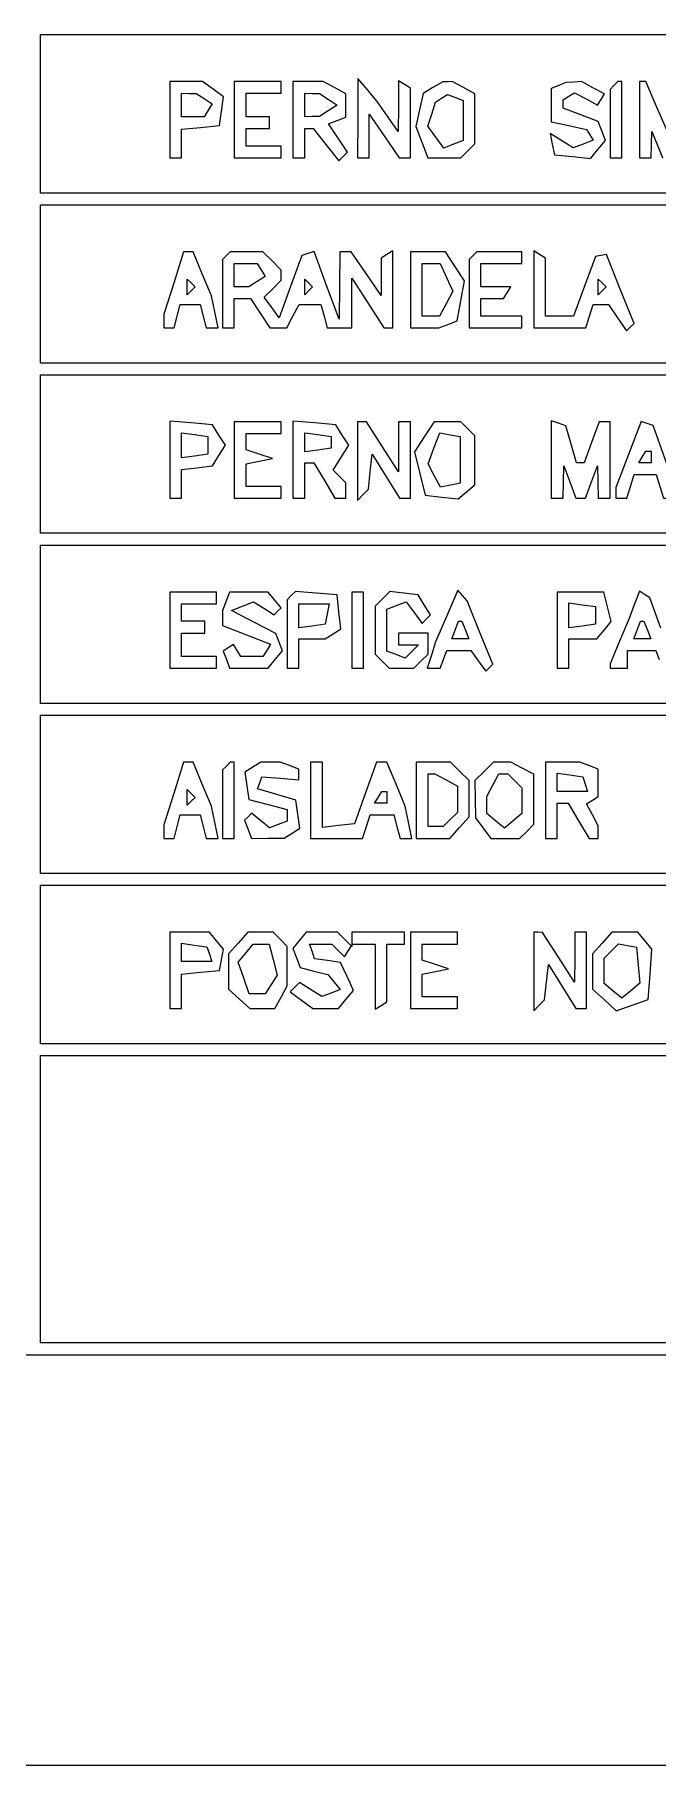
# Paper-space layout 'AN-01-DGE-004' of a CAD drawing. Header units: metres, sheet in millimetres. Extents: x 12 to 193, y 4 to 291.
# Drawn here: x 60.75 to 73.77, y 42.31 to 78.53 of the extents above; entities that cross this region are included whole.
import ezdxf

# ---------------------------------------------------------------- set-up
doc = ezdxf.new("R2010")
doc.units = ezdxf.units.M
doc.layers.add('DGE_CONTORNOS', color=7, linetype='Continuous', lineweight=0)
doc.layers.add('DGE_DATOS', color=7, linetype='Continuous', lineweight=0)

# ---------------------------------------------------------------- blocks, each defined once
blk = doc.blocks.new('LP_REF_DGE_MT_004')
at = {"layer": 'DGE_CONTORNOS'}
for points in [[(180.58, 76.872), (180.58, 75.215), (120.727, 75.215), (60.874, 75.215), (60.874, 76.872), (60.874, 78.53), (120.727, 78.53), (180.58, 78.53)], [(63.575, 76.75), (63.575, 75.952), (63.698, 75.952), (63.82, 75.952), (63.82, 76.251), (63.82, 76.55), (64.219, 76.588), (64.618, 76.627), (64.661, 76.927), (64.703, 77.227), (64.484, 77.387), (64.264, 77.548), (63.92, 77.548), (63.575, 77.548)], [(64.925, 76.75), (64.925, 75.952), (65.416, 75.952), (65.907, 75.952), (65.907, 76.074), (65.907, 76.197), (65.539, 76.197), (65.171, 76.197), (65.171, 76.381), (65.171, 76.566), (65.416, 76.566), (65.662, 76.566), (65.662, 76.688), (65.662, 76.811), (65.416, 76.811), (65.171, 76.811), (65.171, 77.057), (65.171, 77.302), (65.539, 77.302), (65.907, 77.302), (65.907, 77.425), (65.907, 77.548), (65.416, 77.548), (64.925, 77.548)], [(66.153, 76.75), (66.153, 75.952), (66.276, 75.952), (66.399, 75.952), (66.399, 76.259), (66.399, 76.566), (66.486, 76.566), (66.574, 76.566), (66.843, 76.228), (67.113, 75.89), (67.202, 75.979), (67.291, 76.067), (67.095, 76.366), (66.899, 76.666), (67.078, 76.734), (67.258, 76.803), (67.258, 77.048), (67.258, 77.294), (67.021, 77.421), (66.783, 77.548), (66.468, 77.548), (66.153, 77.548)], [(67.508, 76.78), (67.504, 75.952), (67.626, 75.952), (67.749, 75.952), (67.749, 76.41), (67.749, 76.868), (68.06, 76.41), (68.372, 75.952), (68.49, 75.952), (68.609, 75.952), (68.609, 76.681), (68.609, 77.41), (68.486, 77.486), (68.363, 77.562), (68.357, 77.033), (68.35, 76.504), (68.142, 76.804), (67.933, 77.105), (67.723, 77.357), (67.512, 77.609)], [(69.079, 77.42), (68.873, 77.301), (68.797, 76.954), (68.721, 76.608), (68.846, 76.28), (68.971, 75.952), (69.318, 75.952), (69.664, 75.952), (69.812, 76.099), (69.959, 76.246), (69.959, 76.77), (69.959, 77.294), (69.722, 77.421), (69.484, 77.548), (69.384, 77.544), (69.284, 77.54)], [(71.709, 77.466), (71.555, 77.405), (71.555, 77.056), (71.555, 76.708), (71.922, 76.627), (72.289, 76.547), (72.36, 76.432), (72.43, 76.318), (72.222, 76.238), (72.014, 76.158), (71.774, 76.308), (71.534, 76.458), (71.576, 76.236), (71.619, 76.013), (71.996, 75.976), (72.374, 75.939), (72.531, 76.128), (72.688, 76.317), (72.612, 76.513), (72.537, 76.71), (72.169, 76.849), (71.801, 76.988), (71.801, 77.076), (71.801, 77.165), (71.921, 77.239), (72.041, 77.314), (72.282, 77.185), (72.522, 77.056), (72.595, 77.173), (72.667, 77.29), (72.426, 77.419), (72.185, 77.548), (72.024, 77.538), (71.862, 77.528)], [(72.865, 77.466), (72.783, 77.384), (72.783, 76.668), (72.783, 75.952), (72.906, 75.952), (73.028, 75.952), (73.028, 76.75), (73.028, 77.548), (72.988, 77.548), (72.947, 77.548)], [(64.296, 77.191), (64.466, 77.084), (64.381, 76.948), (64.297, 76.811), (64.059, 76.811), (63.82, 76.811), (63.82, 77.057), (63.82, 77.302), (63.974, 77.3), (64.127, 77.298)], [(66.89, 77.178), (67.074, 77.057), (66.89, 76.936), (66.706, 76.815), (66.552, 76.813), (66.399, 76.811), (66.399, 77.057), (66.399, 77.302), (66.552, 77.3), (66.706, 77.298)], [(69.714, 76.733), (69.714, 76.312), (69.512, 76.235), (69.31, 76.157), (69.143, 76.386), (68.976, 76.614), (69.054, 76.866), (69.133, 77.118), (69.259, 77.199), (69.384, 77.279), (69.549, 77.216), (69.714, 77.153)], [(180.58, 73.312), (180.58, 71.655), (120.727, 71.655), (60.874, 71.655), (60.874, 73.312), (60.874, 74.97), (120.727, 74.97), (180.58, 74.97)], [(63.659, 73.332), (63.452, 72.677), (63.452, 72.534), (63.452, 72.391), (63.56, 72.391), (63.669, 72.391), (63.733, 72.637), (63.797, 72.882), (64.004, 72.882), (64.212, 72.882), (64.276, 72.637), (64.34, 72.391), (64.464, 72.391), (64.588, 72.391), (64.519, 72.729), (64.45, 73.067), (64.256, 73.527), (64.063, 73.987), (63.964, 73.987), (63.865, 73.987)], [(64.762, 73.905), (64.68, 73.824), (64.68, 73.107), (64.68, 72.391), (64.803, 72.391), (64.925, 72.391), (64.925, 72.698), (64.925, 73.005), (65.095, 73.005), (65.265, 73.005), (65.466, 72.698), (65.668, 72.391), (65.845, 72.391), (66.022, 72.391), (66.153, 72.637), (66.284, 72.882), (66.511, 72.882), (66.738, 72.882), (66.802, 72.637), (66.867, 72.391), (67.124, 72.391), (67.381, 72.391), (67.383, 72.913), (67.385, 73.435), (67.72, 72.914), (68.056, 72.393), (68.148, 72.392), (68.24, 72.391), (68.24, 73.197), (68.24, 74.002), (68.117, 73.926), (67.995, 73.85), (67.995, 73.46), (67.995, 73.071), (67.683, 73.529), (67.372, 73.987), (67.254, 73.987), (67.135, 73.987), (67.127, 73.281), (67.119, 72.575), (66.857, 73.283), (66.595, 73.991), (66.466, 73.949), (66.337, 73.907), (66.101, 73.256), (65.866, 72.606), (65.709, 72.82), (65.552, 73.035), (65.73, 73.213), (65.907, 73.391), (65.907, 73.496), (65.907, 73.601), (65.715, 73.794), (65.522, 73.987), (65.183, 73.987), (64.843, 73.987)], [(68.609, 73.189), (68.609, 72.391), (68.905, 72.391), (69.202, 72.391), (69.393, 72.465), (69.584, 72.538), (69.663, 72.956), (69.741, 73.375), (69.54, 73.681), (69.34, 73.987), (68.974, 73.987), (68.609, 73.987)], [(69.918, 73.905), (69.836, 73.824), (69.836, 73.107), (69.836, 72.391), (70.389, 72.391), (70.941, 72.391), (70.941, 72.514), (70.941, 72.637), (70.512, 72.637), (70.082, 72.637), (70.082, 72.821), (70.082, 73.005), (70.32, 73.005), (70.558, 73.005), (70.634, 73.128), (70.71, 73.251), (70.396, 73.251), (70.082, 73.251), (70.082, 73.496), (70.082, 73.742), (70.512, 73.742), (70.941, 73.742), (70.941, 73.865), (70.941, 73.987), (70.471, 73.987), (70, 73.987)], [(71.187, 73.197), (71.187, 72.391), (71.731, 72.391), (72.275, 72.391), (72.353, 72.637), (72.431, 72.882), (72.592, 72.882), (72.753, 72.882), (72.939, 72.606), (73.124, 72.33), (73.205, 72.407), (73.286, 72.485), (72.996, 73.205), (72.706, 73.926), (72.591, 73.908), (72.476, 73.89), (72.246, 73.263), (72.016, 72.637), (71.724, 72.637), (71.432, 72.637), (71.432, 73.243), (71.432, 73.85), (71.31, 73.926), (71.187, 74.002)], [(65.486, 73.605), (65.571, 73.469), (65.401, 73.362), (65.232, 73.254), (65.079, 73.253), (64.925, 73.251), (64.925, 73.496), (64.925, 73.742), (65.164, 73.742), (65.402, 73.742)], [(69.36, 73.45), (69.493, 73.159), (69.354, 72.898), (69.214, 72.637), (69.034, 72.637), (68.854, 72.637), (68.854, 73.189), (68.854, 73.742), (69.041, 73.742), (69.228, 73.742)], [(64.025, 73.169), (63.943, 73.087), (63.943, 73.251), (63.943, 73.414), (64.025, 73.333), (64.107, 73.251)], [(66.48, 73.169), (66.399, 73.087), (66.399, 73.251), (66.399, 73.414), (66.48, 73.333), (66.562, 73.251)], [(72.619, 73.169), (72.537, 73.087), (72.537, 73.251), (72.537, 73.414), (72.619, 73.333), (72.701, 73.251)], [(180.58, 69.752), (180.58, 68.094), (120.727, 68.094), (60.874, 68.094), (60.874, 69.752), (60.874, 71.409), (120.727, 71.409), (180.58, 71.409)], [(63.575, 69.636), (63.575, 68.831), (63.698, 68.831), (63.82, 68.831), (63.82, 69.13), (63.82, 69.428), (64.146, 69.467), (64.471, 69.506), (64.605, 69.721), (64.74, 69.936), (64.605, 70.151), (64.471, 70.366), (64.023, 70.404), (63.575, 70.442)], [(64.925, 69.629), (64.925, 68.831), (65.416, 68.831), (65.907, 68.831), (65.907, 68.954), (65.907, 69.076), (65.539, 69.076), (65.171, 69.076), (65.171, 69.313), (65.171, 69.55), (65.447, 69.605), (65.723, 69.659), (65.447, 69.75), (65.171, 69.842), (65.171, 70.012), (65.171, 70.181), (65.539, 70.181), (65.907, 70.181), (65.907, 70.304), (65.907, 70.427), (65.416, 70.427), (64.925, 70.427)], [(66.153, 69.636), (66.153, 68.831), (66.276, 68.831), (66.399, 68.831), (66.399, 69.199), (66.399, 69.567), (66.495, 69.567), (66.591, 69.567), (66.809, 69.199), (67.026, 68.831), (67.142, 68.831), (67.258, 68.831), (67.258, 68.99), (67.258, 69.15), (67.125, 69.283), (66.992, 69.416), (67.155, 69.676), (67.318, 69.937), (67.183, 70.151), (67.049, 70.366), (66.601, 70.404), (66.153, 70.442)], [(67.504, 69.604), (67.504, 68.782), (67.617, 68.898), (67.73, 69.015), (67.77, 69.383), (67.811, 69.752), (68.097, 69.291), (68.383, 68.831), (68.496, 68.831), (68.609, 68.831), (68.609, 69.629), (68.609, 70.427), (68.486, 70.427), (68.363, 70.427), (68.361, 69.905), (68.359, 69.383), (68.023, 69.904), (67.688, 70.425), (67.596, 70.426), (67.504, 70.427)], [(68.899, 70.112), (68.692, 69.796), (68.804, 69.344), (68.916, 68.892), (69.261, 68.853), (69.606, 68.813), (69.782, 68.96), (69.959, 69.106), (69.959, 69.619), (69.959, 70.132), (69.812, 70.28), (69.664, 70.427), (69.385, 70.427), (69.105, 70.427)], [(71.555, 69.639), (71.555, 68.831), (71.678, 68.831), (71.801, 68.831), (71.81, 69.168), (71.82, 69.506), (71.943, 69.168), (72.067, 68.831), (72.169, 68.831), (72.271, 68.831), (72.395, 69.168), (72.518, 69.506), (72.528, 69.168), (72.537, 68.831), (72.66, 68.831), (72.783, 68.831), (72.783, 69.629), (72.783, 70.427), (72.668, 70.427), (72.553, 70.427), (72.398, 69.997), (72.243, 69.567), (72.162, 69.567), (72.082, 69.567), (71.97, 69.957), (71.858, 70.346), (71.707, 70.397), (71.555, 70.447)], [(73.17, 69.745), (72.906, 69.055), (72.906, 68.943), (72.906, 68.831), (73.02, 68.831), (73.135, 68.831), (73.213, 69.076), (73.291, 69.322), (73.52, 69.322), (73.749, 69.322), (73.827, 69.076), (73.904, 68.831), (74.019, 68.831), (74.133, 68.831), (74.124, 68.984), (74.114, 69.138), (73.901, 69.744), (73.688, 70.35), (73.561, 70.393), (73.434, 70.435)], [(64.373, 69.936), (64.373, 69.752), (64.097, 69.712), (63.82, 69.673), (63.82, 69.936), (63.82, 70.198), (64.097, 70.159), (64.373, 70.12)], [(66.951, 69.997), (66.951, 69.874), (66.675, 69.835), (66.399, 69.796), (66.399, 69.997), (66.399, 70.198), (66.675, 70.159), (66.951, 70.12)], [(69.652, 69.629), (69.652, 69.141), (69.446, 69.101), (69.239, 69.062), (69.108, 69.307), (68.977, 69.551), (69.1, 69.875), (69.223, 70.199), (69.438, 70.158), (69.652, 70.117)], [(73.642, 69.69), (73.642, 69.567), (73.512, 69.567), (73.382, 69.567), (73.458, 69.69), (73.534, 69.813), (73.588, 69.813), (73.642, 69.813)], [(180.58, 66.191), (180.58, 64.534), (120.727, 64.534), (60.874, 64.534), (60.874, 66.191), (60.874, 67.849), (120.727, 67.849), (180.58, 67.849)], [(63.575, 66.068), (63.575, 65.27), (64.066, 65.27), (64.557, 65.27), (64.557, 65.393), (64.557, 65.516), (64.189, 65.516), (63.82, 65.516), (63.82, 65.762), (63.82, 66.007), (64.066, 66.007), (64.311, 66.007), (64.311, 66.13), (64.311, 66.253), (64.066, 66.253), (63.82, 66.253), (63.82, 66.437), (63.82, 66.621), (64.189, 66.621), (64.557, 66.621), (64.557, 66.744), (64.557, 66.866), (64.066, 66.866), (63.575, 66.866)], [(64.754, 66.672), (64.68, 66.478), (64.68, 66.323), (64.68, 66.167), (65.182, 65.97), (65.683, 65.773), (65.604, 65.644), (65.525, 65.516), (65.294, 65.516), (65.063, 65.516), (64.985, 65.641), (64.908, 65.766), (64.799, 65.698), (64.69, 65.631), (64.76, 65.451), (64.829, 65.27), (65.23, 65.27), (65.632, 65.27), (65.783, 65.453), (65.935, 65.636), (65.866, 65.815), (65.797, 65.995), (65.331, 66.237), (64.864, 66.478), (65.095, 66.569), (65.326, 66.66), (65.542, 66.525), (65.758, 66.39), (65.832, 66.463), (65.905, 66.537), (65.769, 66.702), (65.632, 66.866), (65.23, 66.866), (64.829, 66.866)], [(66.118, 66.79), (66.03, 66.703), (66.03, 65.987), (66.03, 65.27), (66.153, 65.27), (66.276, 65.27), (66.276, 65.577), (66.276, 65.884), (66.552, 65.886), (66.828, 65.888), (66.992, 65.992), (67.155, 66.095), (67.114, 66.45), (67.074, 66.805), (66.64, 66.842), (66.206, 66.878)], [(67.381, 66.068), (67.381, 65.27), (67.504, 65.27), (67.626, 65.27), (67.626, 66.068), (67.626, 66.866), (67.504, 66.866), (67.381, 66.866)], [(68.025, 66.724), (67.872, 66.572), (67.872, 66.068), (67.872, 65.565), (68.019, 65.418), (68.167, 65.27), (68.424, 65.27), (68.682, 65.27), (68.83, 65.418), (68.977, 65.565), (68.977, 65.786), (68.977, 66.007), (68.67, 66.007), (68.363, 66.007), (68.363, 65.884), (68.363, 65.762), (68.572, 65.762), (68.78, 65.762), (68.641, 65.622), (68.502, 65.483), (68.31, 65.557), (68.117, 65.631), (68.117, 66.068), (68.117, 66.506), (68.319, 66.583), (68.521, 66.661), (68.686, 66.435), (68.852, 66.209), (68.941, 66.298), (69.03, 66.387), (68.899, 66.596), (68.768, 66.805), (68.473, 66.841), (68.177, 66.877)], [(69.367, 66.365), (69.135, 65.823), (69.048, 65.547), (68.96, 65.27), (69.095, 65.27), (69.23, 65.27), (69.301, 65.455), (69.371, 65.639), (69.621, 65.639), (69.871, 65.639), (70.028, 65.424), (70.185, 65.209), (70.257, 65.282), (70.33, 65.355), (70.062, 66.019), (69.795, 66.682), (69.697, 66.795), (69.599, 66.907)], [(71.678, 66.068), (71.678, 65.27), (71.801, 65.27), (71.924, 65.27), (71.924, 65.577), (71.924, 65.884), (72.215, 65.884), (72.507, 65.884), (72.659, 66.067), (72.81, 66.249), (72.733, 66.558), (72.655, 66.866), (72.167, 66.866), (71.678, 66.866)], [(66.867, 66.406), (66.826, 66.191), (66.551, 66.152), (66.276, 66.113), (66.276, 66.367), (66.276, 66.621), (66.592, 66.621), (66.908, 66.621)], [(72.476, 66.375), (72.476, 66.191), (72.2, 66.152), (71.924, 66.113), (71.924, 66.375), (71.924, 66.638), (72.2, 66.599), (72.476, 66.56)], [(69.758, 66.068), (69.829, 65.884), (69.652, 65.884), (69.476, 65.884), (69.546, 66.068), (69.617, 66.253), (69.652, 66.253), (69.687, 66.253)], [(73.564, 66.068), (73.635, 65.884), (73.458, 65.884), (73.282, 65.884), (73.352, 66.068), (73.423, 66.253), (73.458, 66.253), (73.493, 66.253)], [(180.58, 62.631), (180.58, 60.973), (120.727, 60.973), (60.874, 60.973), (60.874, 62.631), (60.874, 64.288), (120.727, 64.288), (180.58, 64.288)], [(63.659, 62.651), (63.452, 61.995), (63.452, 61.853), (63.452, 61.71), (63.56, 61.71), (63.669, 61.71), (63.733, 61.956), (63.797, 62.201), (64.004, 62.201), (64.212, 62.201), (64.276, 61.956), (64.34, 61.71), (64.464, 61.71), (64.588, 61.71), (64.519, 62.048), (64.45, 62.385), (64.256, 62.846), (64.063, 63.306), (63.964, 63.306), (63.865, 63.306)], [(64.762, 63.224), (64.68, 63.142), (64.68, 62.426), (64.68, 61.71), (64.803, 61.71), (64.925, 61.71), (64.925, 62.508), (64.925, 63.306), (64.884, 63.306), (64.843, 63.306)], [(65.314, 63.198), (65.149, 63.094), (65.191, 62.808), (65.232, 62.523), (65.631, 62.42), (66.03, 62.317), (66.03, 62.194), (66.03, 62.071), (65.845, 61.999), (65.659, 61.928), (65.473, 62.082), (65.288, 62.236), (65.214, 62.163), (65.141, 62.089), (65.213, 61.899), (65.286, 61.71), (65.627, 61.712), (65.969, 61.714), (66.133, 61.818), (66.297, 61.922), (66.256, 62.215), (66.214, 62.508), (65.814, 62.626), (65.413, 62.744), (65.459, 62.872), (65.504, 62.999), (65.89, 62.968), (66.276, 62.937), (66.276, 63.047), (66.276, 63.157), (66.082, 63.232), (65.887, 63.306), (65.683, 63.304), (65.478, 63.302)], [(66.521, 62.508), (66.521, 61.71), (67.066, 61.71), (67.61, 61.71), (67.688, 61.956), (67.766, 62.201), (68.014, 62.201), (68.263, 62.201), (68.327, 61.956), (68.392, 61.71), (68.515, 61.71), (68.639, 61.71), (68.57, 62.048), (68.502, 62.385), (68.308, 62.846), (68.114, 63.306), (68.008, 63.306), (67.903, 63.306), (67.672, 62.662), (67.441, 62.017), (67.104, 61.978), (66.767, 61.939), (66.767, 62.623), (66.767, 63.306), (66.644, 63.306), (66.521, 63.306)], [(68.731, 62.508), (68.731, 61.71), (69.081, 61.71), (69.43, 61.71), (69.633, 61.935), (69.836, 62.159), (69.836, 62.54), (69.836, 62.92), (69.643, 63.113), (69.45, 63.306), (69.091, 63.306), (68.731, 63.306)], [(69.353, 62.933), (69.591, 62.806), (69.591, 62.528), (69.591, 62.25), (69.443, 62.103), (69.296, 61.956), (69.136, 61.956), (68.977, 61.956), (68.977, 62.508), (68.977, 63.061), (69.046, 63.061), (69.116, 63.061)], [(70.152, 63.113), (69.959, 62.92), (69.963, 62.53), (69.967, 62.14), (70.13, 61.925), (70.293, 61.71), (70.593, 61.71), (70.892, 61.71), (71.04, 61.857), (71.187, 62.005), (71.187, 62.528), (71.187, 63.052), (70.949, 63.179), (70.712, 63.306), (70.528, 63.306), (70.345, 63.306)], [(70.794, 62.913), (70.941, 62.766), (70.941, 62.499), (70.941, 62.231), (70.757, 62.078), (70.573, 61.926), (70.389, 62.078), (70.205, 62.231), (70.205, 62.408), (70.205, 62.586), (70.332, 62.823), (70.459, 63.061), (70.553, 63.061), (70.647, 63.061)], [(71.432, 62.508), (71.432, 61.71), (71.555, 61.71), (71.678, 61.71), (71.678, 62.078), (71.678, 62.447), (71.794, 62.447), (71.91, 62.447), (72.127, 62.078), (72.345, 61.71), (72.441, 61.71), (72.537, 61.71), (72.537, 61.841), (72.537, 61.972), (72.414, 62.202), (72.291, 62.432), (72.414, 62.508), (72.537, 62.584), (72.537, 62.87), (72.537, 63.157), (72.343, 63.232), (72.149, 63.306), (71.791, 63.306), (71.432, 63.306)], [(72.262, 62.846), (72.312, 62.692), (71.995, 62.692), (71.678, 62.692), (71.678, 62.885), (71.678, 63.078), (71.945, 63.038), (72.211, 62.999)], [(64.025, 62.488), (63.943, 62.406), (63.943, 62.569), (63.943, 62.733), (64.025, 62.651), (64.107, 62.569)], [(68.117, 62.569), (68.117, 62.447), (67.987, 62.447), (67.857, 62.447), (67.933, 62.569), (68.009, 62.692), (68.063, 62.692), (68.117, 62.692)], [(180.58, 59.07), (180.58, 57.413), (120.727, 57.413), (60.874, 57.413), (60.874, 59.07), (60.874, 60.728), (120.727, 60.728), (180.58, 60.728)], [(63.575, 58.948), (63.575, 58.15), (63.698, 58.15), (63.82, 58.15), (63.82, 58.51), (63.82, 58.871), (64.218, 58.909), (64.616, 58.948), (64.658, 59.168), (64.7, 59.389), (64.552, 59.567), (64.404, 59.746), (63.989, 59.746), (63.575, 59.746)], [(64.404, 59.285), (64.455, 59.132), (64.137, 59.132), (63.82, 59.132), (63.82, 59.324), (63.82, 59.517), (64.087, 59.478), (64.354, 59.439)], [(65.006, 59.521), (64.803, 59.297), (64.803, 58.926), (64.803, 58.556), (65.027, 58.353), (65.252, 58.15), (65.514, 58.15), (65.776, 58.15), (65.903, 58.387), (66.03, 58.625), (66.03, 59.038), (66.03, 59.451), (65.883, 59.598), (65.736, 59.746), (65.472, 59.746), (65.209, 59.746)], [(65.739, 59.174), (65.821, 58.848), (65.697, 58.652), (65.574, 58.457), (65.406, 58.457), (65.238, 58.457), (65.122, 58.787), (65.006, 59.117), (65.165, 59.309), (65.324, 59.5), (65.49, 59.5), (65.657, 59.5)], [(66.289, 59.577), (66.149, 59.408), (66.226, 59.208), (66.303, 59.007), (66.591, 58.935), (66.88, 58.862), (67.011, 58.704), (67.142, 58.547), (66.949, 58.473), (66.757, 58.399), (66.522, 58.546), (66.287, 58.693), (66.19, 58.595), (66.092, 58.498), (66.33, 58.324), (66.568, 58.15), (66.837, 58.15), (67.105, 58.15), (67.261, 58.337), (67.417, 58.525), (67.283, 58.819), (67.149, 59.113), (66.876, 59.153), (66.602, 59.193), (66.551, 59.347), (66.501, 59.5), (66.732, 59.5), (66.963, 59.5), (67.097, 59.367), (67.23, 59.233), (67.313, 59.367), (67.395, 59.5), (67.634, 59.5), (67.872, 59.5), (67.872, 58.818), (67.872, 58.135), (67.995, 58.211), (68.117, 58.287), (68.117, 58.894), (68.117, 59.5), (68.302, 59.5), (68.486, 59.5), (68.486, 59.623), (68.486, 59.746), (67.933, 59.746), (67.381, 59.746), (67.381, 59.598), (67.381, 59.451), (67.233, 59.598), (67.086, 59.746), (66.757, 59.746), (66.429, 59.746)], [(68.609, 58.948), (68.609, 58.15), (69.1, 58.15), (69.591, 58.15), (69.591, 58.272), (69.591, 58.395), (69.222, 58.395), (68.854, 58.395), (68.854, 58.632), (68.854, 58.869), (69.13, 58.924), (69.407, 58.978), (69.13, 59.069), (68.854, 59.16), (68.854, 59.33), (68.854, 59.5), (69.222, 59.5), (69.591, 59.5), (69.591, 59.623), (69.591, 59.746), (69.1, 59.746), (68.609, 59.746)], [(71.187, 58.923), (71.187, 58.101), (71.3, 58.217), (71.414, 58.334), (71.454, 58.702), (71.494, 59.07), (71.78, 58.61), (72.066, 58.15), (72.179, 58.15), (72.292, 58.15), (72.292, 58.948), (72.292, 59.746), (72.169, 59.746), (72.046, 59.746), (72.044, 59.224), (72.042, 58.702), (71.707, 59.223), (71.371, 59.744), (71.279, 59.745), (71.187, 59.746)], [(72.618, 59.521), (72.415, 59.297), (72.415, 58.926), (72.415, 58.556), (72.664, 58.33), (72.913, 58.105), (73.247, 58.222), (73.581, 58.338), (73.619, 58.867), (73.657, 59.395), (73.512, 59.571), (73.367, 59.746), (73.094, 59.746), (72.821, 59.746)], [(73.372, 59.059), (73.409, 58.681), (73.219, 58.523), (73.028, 58.365), (72.844, 58.518), (72.66, 58.671), (72.66, 58.938), (72.66, 59.205), (72.811, 59.356), (72.962, 59.507), (73.149, 59.472), (73.335, 59.437)], [(180.58, 54.159), (180.58, 51.152), (120.727, 51.152), (60.874, 51.152), (60.874, 54.159), (60.874, 57.167), (120.727, 57.167), (180.58, 57.167)], [(192.981, 46.609), (192.981, 42.312), (117.658, 42.312), (42.335, 42.312), (42.335, 46.609), (42.335, 50.906), (117.658, 50.906), (192.981, 50.906)]]:
    blk.add_lwpolyline(points, close=True, dxfattribs=at)
for points in [[(73.984, 76.504), (73.757, 77.026), (73.53, 77.548), (73.463, 77.548), (73.397, 77.548), (73.397, 76.75), (73.397, 75.952), (73.52, 75.952), (73.642, 75.952), (73.65, 76.228), (73.658, 76.504), (73.769, 76.228), (73.88, 75.952)], [(73.845, 66.107), (73.617, 66.745), (73.507, 66.813), (73.396, 66.881), (73.288, 66.598), (73.18, 66.314), (72.982, 65.839), (72.783, 65.363), (72.783, 65.317), (72.783, 65.27), (72.967, 65.27), (73.151, 65.27), (73.151, 65.455), (73.151, 65.639), (73.445, 65.639), (73.739, 65.639), (73.81, 65.455)]]:
    blk.add_lwpolyline(points, dxfattribs=at)

psp = doc.layouts.new('AN-01-DGE-004')

# ---------------------------------------------------------------- block references
at = {"layer": 'DGE_DATOS'}
psp.add_blockref('LP_REF_DGE_MT_004', (0, 0), dxfattribs=at)

doc.saveas('drawing.dxf')
